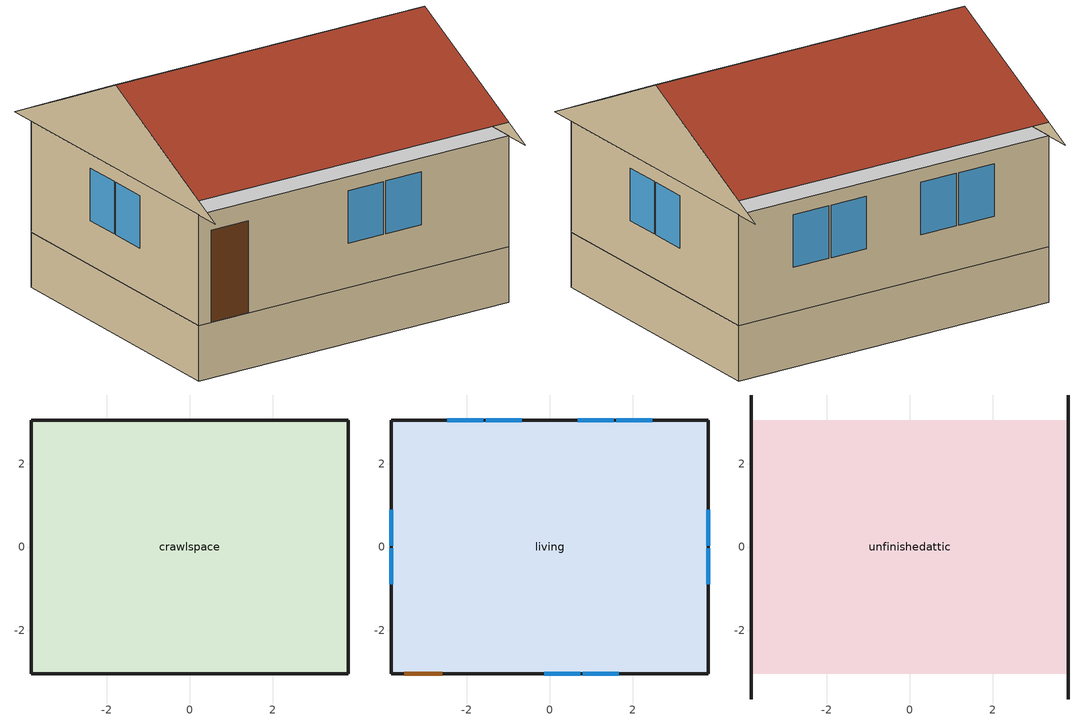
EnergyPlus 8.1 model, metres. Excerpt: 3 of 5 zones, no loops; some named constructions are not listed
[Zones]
crawlspace
 floor ground (GrndUninsUnfinCSFloor): -3.81,3.05 3.81,3.05 3.81,-3.05 -3.81,-3.05 z-1.22
 wall outside (CSRimJoist): -3.81,3.05 -3.81,-3.05 3.81,-3.05 3.81,3.05 -3.81,3.05 z-0.23:0
 wall ground (GrndInsUnfinCSWall): -3.81,3.05 -3.81,-3.05 3.81,-3.05 3.81,3.05 -3.81,3.05 z-1.22:0
living
 floor to crawlspace (UnfinCSInsFinFloor): -3.81,3.05 3.81,3.05 3.81,-3.05 -3.81,-3.05 z0
 wall outside (ExtInsFinWall): -3.81,3.05 -3.81,-3.05 3.81,-3.05 3.81,3.05 -3.81,3.05 z0:2.44
 window (left-Glass): -3.81,0.9 -3.81,0.03 / -3.81,-0.03 -3.81,-0.9 z0.98:2.13
 window (front-Glass): -0.14,-3.05 0.73,-3.05 / 0.79,-3.05 1.66,-3.05 z0.98:2.13
 window (right-Glass): 3.81,0.03 3.81,0.9 / 3.81,-0.9 3.81,-0.03 z0.98:2.13
 window (back-Glass): 1.54,3.05 0.67,3.05 / 2.47,3.05 1.6,3.05 / -1.6,3.05 -2.47,3.05 / -0.67,3.05 -1.54,3.05 z0.98:2.13
 door (livingDoors): -3.51,-3.05 -2.59,-3.05 z0:2.03
unfinishedattic
 floor to living (FinInsUnfinUAFloor): -3.81,3.05 3.81,3.05 3.81,-3.05 -3.81,-3.05 z2.44
 wall outside (ExtUninsUnfinWall): 3.81,-3.66,2.44 3.81,3.66,2.44 3.81,0,4.27; -3.81,3.66,2.44 -3.81,-3.66,2.44 -3.81,0,4.27
 roof outside (UnfinInsExtRoof): -3.81,-3.05,2.74 3.81,-3.05,2.74 3.81,0,4.27 -3.81,0,4.27; 3.81,3.05,2.74 -3.81,3.05,2.74 -3.81,0,4.27 3.81,0,4.27
[Material] Roughness=Rough
Name | Thickness {m} | Conductivity {W/m-K} | Density {kg/m^3} | Specific Heat {J/kg-K} | Thermal Absorptance | Solar Absorptance | Visible Absorptance
CarpetBareLayer | 0.0127 | 0.0433444 | 54.468 | 1339.84 | 0.9 | 0.9
CrawlCeilingIns | 0.23495 | 0.104255 | 106.365 | 1151.69
FloorMass | 0.015875 | 0.115458 | 544.68 | 1214.23 | 0.9 | 0.6
GypsumBoard-Ceiling | 0.0127 | 0.160291 | 801 | 837.4 | 0.9 | 0.3 | 0.1
Plywood-3_4in | 0.01905 | 0.115458 | 512.64 | 1214.23
UAAdditionalCeilingIns | 0.196342 | 0.0539976 | 16.02 | 1046.75
UATrussandIns | 0.0889 | 0.0564573 | 50.7834 | 1165.1
[Construction]
RevUnfinCSInsFinFloor: CarpetBareLayer, FloorMass, Plywood-3_4in, CrawlCeilingIns
RevFinInsUnfinUAFloor: UAAdditionalCeilingIns, UATrussandIns, GypsumBoard-Ceiling
[Schedule:Day:Hourly]
BathExhaustDay: FRACTION, 0, 0, 0, 0, 0, 0, 1, 0, 0, 0, 0, 0, 0, 0, 0, 0, 0, 0, 0, 0, 0, 0, 0, 0
CeilingFanWeekday; CeilingFanWeekend: ON/OFF, 1, 1, 1, 1, 1, 1, 1, 1, 1, 1, 1, 1, 1, 1, 1, 1, 1, 1, 1, 1, 1, 1, 1, 1
ClothesDryerExhaustDay: FRACTION, 0, 0, 0, 0, 0, 0, 0, 0, 0, 0, 1, 0, 0, 0, 0, 0, 0, 0, 0, 0, 0, 0, 0, 0
NatVentClgSsnTempWkDay; NatVentClgSsnTempWkEnd; NatVentOvlpSsnTemp; NatVentOvlpSsnTempWkDay: TEMPERATURE, 22.2222, 22.2222, 22.2222, 22.2222, 22.2222, 22.2222, 22.2222, 22.2222, 22.2222, 22.2222, 22.2222, 22.2222, 22.2222, 22.2222, 22.2222, 22.2222, 22.2222, 22.2222, 22.2222, 22.2222, 22.2222, 22.2222, 22.2222, 22.2222
NatVentHtgSsnTempWkDay; NatVentHtgSsnTempWkEnd: TEMPERATURE, 23.8889, 23.8889, 23.8889, 23.8889, 23.8889, 23.8889, 23.8889, 23.8889, 23.8889, 23.8889, 23.8889, 23.8889, 23.8889, 23.8889, 23.8889, 23.8889, 23.8889, 23.8889, 23.8889, 23.8889, 23.8889, 23.8889, 23.8889, 23.8889
RangeHoodDay: FRACTION, 0, 0, 0, 0, 0, 0, 0, 0, 0, 0, 0, 0, 0, 0, 0, 0, 0, 1, 0, 0, 0, 0, 0, 0
[Schedule:Week:Compact]
BathExhaustWk: For: Weekdays, BathExhaustDay, For: CustomDay1, BathExhaustDay, For: CustomDay2, BathExhaustDay, For: AllOtherDays, BathExhaustDay
CeilingFanWeek: For: Weekdays, CeilingFanWeekday, For: CustomDay1, CeilingFanWeekday, For: CustomDay2, CeilingFanWeekend, For: AllOtherDays, CeilingFanWeekend
ClothesDryerExhaustWk: For: Weekdays, ClothesDryerExhaustDay, For: CustomDay1, ClothesDryerExhaustDay, For: CustomDay2, ClothesDryerExhaustDay, For: AllOtherDays, ClothesDryerExhaustDay
NatVentClgSsnTempWeek: For: Weekdays, NatVentClgSsnTempWkDay, For: CustomDay1, NatVentClgSsnTempWkDay, For: CustomDay2, NatVentClgSsnTempWkEnd, For: AllOtherDays, NatVentClgSsnTempWkEnd
NatVentHtgSsnTempWeek: For: Weekdays, NatVentHtgSsnTempWkDay, For: CustomDay1, NatVentHtgSsnTempWkDay, For: CustomDay2, NatVentHtgSsnTempWkEnd, For: AllOtherDays, NatVentHtgSsnTempWkEnd
NatVentOvlpSsnTempWeek: For: Weekdays, NatVentOvlpSsnTempWkDay, For: CustomDay1, NatVentOvlpSsnTempWkDay, For: CustomDay2, NatVentOvlpSsnTemp, For: AllOtherDays, NatVentOvlpSsnTemp
RangeHoodWk: For: Weekdays, RangeHoodDay, For: CustomDay1, RangeHoodDay, For: CustomDay2, RangeHoodDay, For: AllOtherDays, RangeHoodDay
